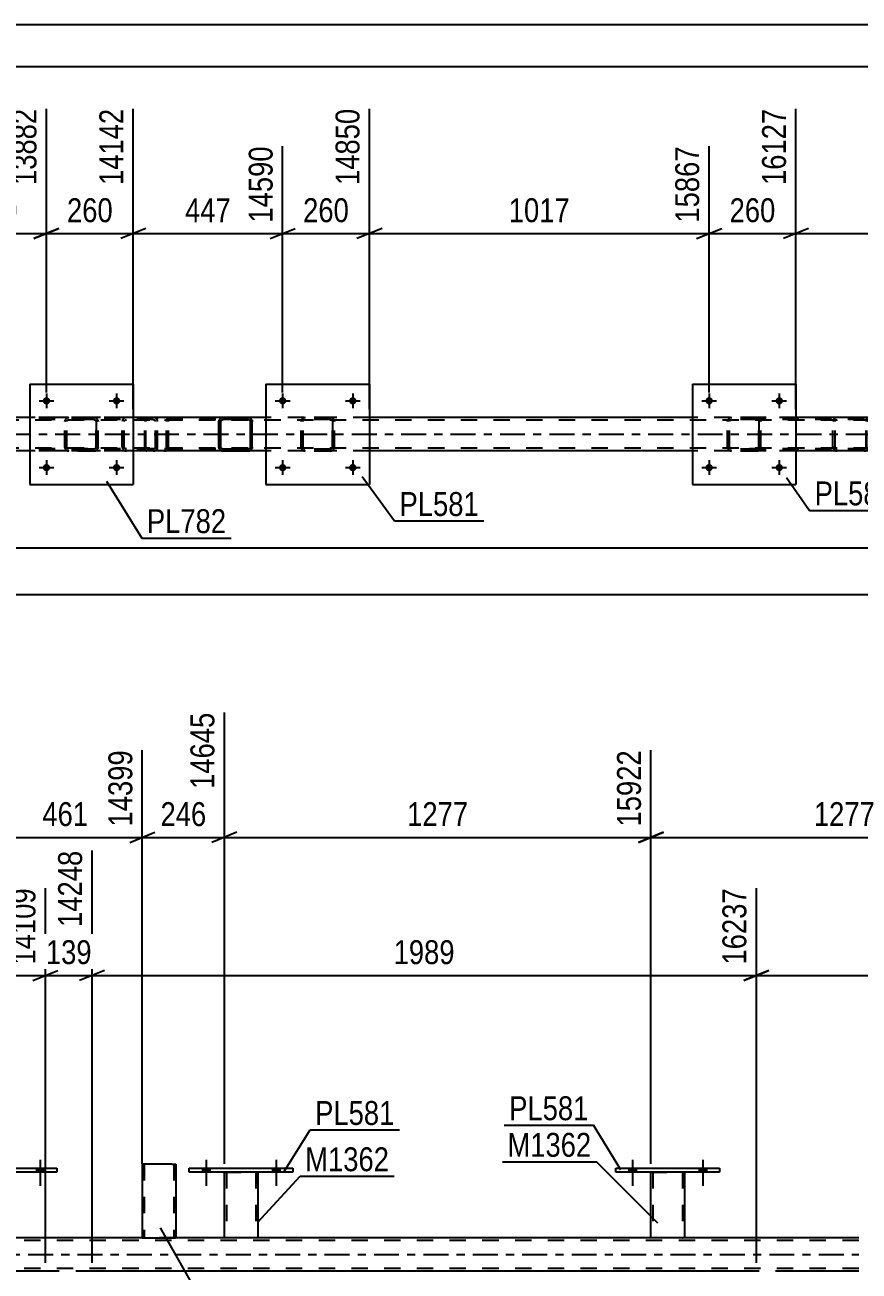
# Model space of a CAD drawing. Header units: millimetres. Extents: x 0 to 841, y 0 to 594.
# Drawn here: x 632.9 to 732.8, y 444.8 to 594 of the extents above; entities that cross this region are included whole.
import ezdxf

# ---------------------------------------------------------------- set-up
doc = ezdxf.new("R2010")
doc.units = ezdxf.units.MM
doc.linetypes.add('DXK_LINE_DOT2', pattern=[3.9198, 1.9599, -1.9599])
doc.linetypes.add('DXK_LINE_DOT3', pattern=[5.9187, 2.979, -0.9799, 0.9799, -0.9799])
doc.styles.add('Arial Narrow', font='ARIALN.TTF', dxfattribs={"height": 0.2})

# ---------------------------------------------------------------- blocks, each defined once
blk = doc.blocks.new('Unknown-283133210-1135')
at = {"color": 5, "linetype": 'Continuous'}
for p, q in [((841, 594), (0, 594)), ((836, 589), (5, 589))]:
    blk.add_line(p, q, dxfattribs=at)
blk = doc.blocks.new('Part-283133210-3737 - 3722')
at = {"color": 2, "linetype": 'Continuous'}
for p, q in [((656.18, 546.69), (656.14, 546.5)), ((656.14, 543.46), (656.14, 546.5)), ((656.38, 546.5), (656.4, 546.6)), ((656.38, 543.46), (656.38, 546.5)), ((656.4, 546.6), (656.45, 546.67)), ((656.62, 546.98), (656.44, 546.95)), ((656.45, 546.67), (656.53, 546.73)), ((656.53, 546.73), (656.62, 546.74)), ((659.66, 546.98), (656.62, 546.98)), ((659.66, 546.74), (656.62, 546.74)), ((659.85, 546.95), (659.66, 546.98)), ((659.66, 546.74), (659.75, 546.73)), ((659.75, 546.73), (659.83, 546.67)), ((659.83, 546.67), (659.88, 546.6)), ((659.88, 546.6), (659.9, 546.5)), ((659.9, 546.5), (659.9, 543.46)), ((660.14, 546.5), (660.11, 546.69)), ((660.14, 543.46), (660.14, 546.5)), ((656.14, 543.46), (656.18, 543.28)), ((656.4, 543.37), (656.38, 543.46)), ((656.45, 543.3), (656.4, 543.37)), ((656.53, 543.24), (656.45, 543.3)), ((656.62, 543.22), (656.53, 543.24)), ((659.66, 543.22), (656.62, 543.22)), ((659.75, 543.24), (659.66, 543.22)), ((659.83, 543.3), (659.75, 543.24)), ((659.88, 543.37), (659.83, 543.3)), ((659.9, 543.46), (659.88, 543.37)), ((660.11, 543.28), (660.14, 543.46)), ((656.44, 543.02), (656.62, 542.98)), ((659.66, 542.98), (656.62, 542.98)), ((659.66, 542.98), (659.85, 543.02))]:
    blk.add_line(p, q, dxfattribs=at)
at = {"color": 7, "linetype": 'DXK_LINE_DOT2'}
for p, q in [((656.14, 546.5), (656.18, 546.69)), ((656.44, 546.95), (656.62, 546.98)), ((659.66, 546.98), (659.85, 546.95)), ((660.11, 546.69), (660.14, 546.5)), ((656.18, 543.28), (656.14, 543.46)), ((660.14, 543.46), (660.11, 543.28)), ((656.62, 542.98), (656.44, 543.02)), ((659.85, 543.02), (659.66, 542.98))]:
    blk.add_line(p, q, dxfattribs=at)
at = {"color": 2, "linetype": 'Continuous'}
for centre, start, end in [((656.62, 546.5), 112.5, 157.5), ((659.66, 546.5), 22.5, 67.5), ((656.62, 543.46), 202.5, 247.5), ((659.66, 543.46), 292.5, 337.5)]:
    blk.add_arc(centre, 0.48, start, end, dxfattribs=at)
at = {"color": 7, "linetype": 'DXK_LINE_DOT2'}
for centre, start, end in [((656.62, 546.5), 112.5, 157.5), ((659.66, 546.5), 22.5, 67.5), ((656.62, 543.46), 202.5, 247.5), ((659.66, 543.46), 292.5, 337.5)]:
    blk.add_arc(centre, 0.48, start, end, dxfattribs=at)
blk = doc.blocks.new('Part-283133210-3788 - 3722')
at = {"color": 2, "linetype": 'Continuous'}
for p, q in [((712.86, 550.98), (712.86, 538.98)), ((712.86, 550.98), (725.26, 550.98)), ((725.26, 550.98), (725.26, 538.98)), ((712.86, 538.98), (725.26, 538.98))]:
    blk.add_line(p, q, dxfattribs=at)
blk = doc.blocks.new('Part-283133210-3733 - 3722')
at = {"color": 7, "linetype": 'DXK_LINE_DOT2'}
for p, q in [((741.94, 546.67), (80.19, 546.67)), ((645.89, 546.99), (633.49, 546.99)), ((674.18, 546.99), (661.78, 546.99)), ((725.26, 546.99), (712.86, 546.99)), ((741.94, 543.31), (80.19, 543.31)), ((645.89, 542.99), (633.49, 542.99)), ((659.67, 542.99), (656.62, 542.99)), ((674.18, 542.99), (661.78, 542.99)), ((725.26, 542.99), (712.86, 542.99))]:
    blk.add_line(p, q, dxfattribs=at)
at = {"color": 2, "linetype": 'Continuous'}
for p, q in [((633.49, 546.99), (623.1, 546.99)), ((661.78, 546.99), (645.89, 546.99)), ((712.86, 546.99), (674.18, 546.99)), ((741.94, 546.99), (725.26, 546.99)), ((633.49, 542.99), (623.1, 542.99)), ((656.62, 542.99), (645.89, 542.99)), ((661.78, 542.99), (659.67, 542.99)), ((712.86, 542.99), (674.18, 542.99)), ((741.94, 542.99), (725.26, 542.99))]:
    blk.add_line(p, q, dxfattribs=at)
at = {"color": 7, "linetype": 'DXK_LINE_DOT3'}
blk.add_line((80.19, 544.99), (741.94, 544.99), dxfattribs=at)
blk = doc.blocks.new('Part-283133210-3742 - 3722')
at = {"color": 2, "linetype": 'Continuous'}
for p, q in [((633.49, 550.98), (633.49, 538.98)), ((633.49, 550.98), (645.89, 550.98)), ((645.89, 550.98), (645.89, 538.98)), ((633.49, 538.98), (645.89, 538.98))]:
    blk.add_line(p, q, dxfattribs=at)
blk = doc.blocks.new('Part-283133210-3743 - 3722')
at = {"color": 7, "linetype": 'DXK_LINE_DOT2'}
for p, q in [((637.69, 546.5), (637.73, 546.69)), ((637.73, 546.69), (637.69, 546.5)), ((637.69, 543.46), (637.69, 546.5)), ((637.69, 543.46), (637.69, 546.5)), ((637.93, 546.5), (637.95, 546.6)), ((637.93, 543.46), (637.93, 546.5)), ((637.93, 543.46), (637.93, 546.5)), ((637.95, 546.6), (638, 546.67)), ((637.99, 546.95), (638.17, 546.98)), ((638.17, 546.98), (637.99, 546.95)), ((638, 546.67), (638.08, 546.73)), ((638.08, 546.73), (638.17, 546.74)), ((641.21, 546.98), (638.17, 546.98)), ((641.21, 546.74), (638.17, 546.74)), ((641.21, 546.98), (641.39, 546.95)), ((641.39, 546.95), (641.21, 546.98)), ((641.21, 546.74), (641.3, 546.73)), ((641.3, 546.73), (641.38, 546.67)), ((641.38, 546.67), (641.43, 546.6)), ((641.43, 546.6), (641.45, 546.5)), ((641.45, 543.46), (641.45, 546.5)), ((641.45, 546.5), (641.45, 543.46)), ((641.65, 546.69), (641.69, 546.5)), ((641.69, 546.5), (641.65, 546.69)), ((641.69, 543.46), (641.69, 546.5)), ((641.69, 543.46), (641.69, 546.5)), ((637.73, 543.28), (637.69, 543.46)), ((637.69, 543.46), (637.73, 543.28)), ((637.95, 543.37), (637.93, 543.46)), ((638, 543.3), (637.95, 543.37)), ((638.08, 543.24), (638, 543.3)), ((638.17, 543.22), (638.08, 543.24)), ((641.21, 543.22), (638.17, 543.22)), ((641.3, 543.24), (641.21, 543.22)), ((641.38, 543.3), (641.3, 543.24)), ((641.43, 543.37), (641.38, 543.3)), ((641.45, 543.46), (641.43, 543.37)), ((641.69, 543.46), (641.65, 543.28)), ((641.65, 543.28), (641.69, 543.46)), ((638.17, 542.98), (637.99, 543.02)), ((637.99, 543.02), (638.17, 542.98)), ((641.21, 542.98), (638.17, 542.98)), ((641.39, 543.02), (641.21, 542.98)), ((641.21, 542.98), (641.39, 543.02))]:
    blk.add_line(p, q, dxfattribs=at)
at = {"color": 7, "linetype": 'DXK_LINE_DOT3'}
blk.add_line((639.69, 544.98), (639.69, 544.98), dxfattribs=at)
at = {"color": 7, "linetype": 'DXK_LINE_DOT2'}
for centre, start, end in [((638.17, 546.5), 112.5, 157.5), ((638.17, 546.5), 112.5, 157.5), ((641.21, 546.5), 22.5, 67.5), ((641.21, 546.5), 22.5, 67.5), ((638.17, 543.46), 202.5, 247.5), ((638.17, 543.46), 202.5, 247.5), ((641.21, 543.46), 292.5, 337.5), ((641.21, 543.46), 292.5, 337.5)]:
    blk.add_arc(centre, 0.48, start, end, dxfattribs=at)
blk = doc.blocks.new('Part-283133210-3896 - 3722')
at = {"color": 7, "linetype": 'DXK_LINE_DOT2'}
for p, q in [((733.43, 546.99), (718.44, 546.99)), ((733.43, 546.75), (718.44, 546.75)), ((729.7, 546.59), (729.68, 546.51)), ((729.68, 543.47), (729.68, 546.51)), ((729.72, 546.69), (729.7, 546.59)), ((729.94, 546.51), (729.96, 546.6)), ((729.94, 543.47), (729.94, 546.51)), ((729.96, 546.6), (730.01, 546.68)), ((730.19, 546.99), (730, 546.95)), ((730.01, 546.68), (730.09, 546.73)), ((730.09, 546.73), (730.19, 546.75)), ((733.62, 546.95), (733.43, 546.99)), ((733.43, 546.75), (733.52, 546.73)), ((733.52, 546.73), (733.61, 546.68)), ((733.61, 546.68), (733.66, 546.6)), ((733.66, 546.6), (733.68, 546.51)), ((733.68, 543.47), (733.68, 546.51)), ((733.92, 546.59), (733.9, 546.69)), ((733.94, 546.51), (733.92, 546.59)), ((733.94, 543.47), (733.94, 546.51)), ((733.43, 543.23), (718.44, 543.23)), ((729.68, 543.47), (729.7, 543.38)), ((729.7, 543.38), (729.72, 543.28)), ((729.96, 543.37), (729.94, 543.47)), ((730.01, 543.3), (729.96, 543.37)), ((730.09, 543.24), (730.01, 543.3)), ((730.19, 543.23), (730.09, 543.24)), ((733.52, 543.24), (733.43, 543.23)), ((733.61, 543.3), (733.52, 543.24)), ((733.66, 543.37), (733.61, 543.3)), ((733.68, 543.47), (733.66, 543.37)), ((733.9, 543.28), (733.92, 543.38)), ((733.92, 543.38), (733.94, 543.47)), ((733.43, 542.99), (718.44, 542.99)), ((730, 543.02), (730.19, 542.99)), ((733.43, 542.99), (733.62, 543.02))]:
    blk.add_line(p, q, dxfattribs=at)
for centre, start, end in [((730.17, 546.49), 110.7583, 155.68), ((733.45, 546.49), 24.32, 69.2417), ((730.17, 543.49), 204.32, 249.2417), ((733.45, 543.49), 290.7583, 335.68)]:
    blk.add_arc(centre, 0.496, start, end, dxfattribs=at)
blk = doc.blocks.new('Part-283133210-3789 - 3722')
at = {"color": 7, "linetype": 'DXK_LINE_DOT2'}
for p, q in [((717.06, 546.5), (717.09, 546.69)), ((717.09, 546.69), (717.06, 546.5)), ((717.06, 543.46), (717.06, 546.5)), ((717.06, 543.46), (717.06, 546.5)), ((717.3, 546.5), (717.32, 546.6)), ((717.3, 543.46), (717.3, 546.5)), ((717.3, 543.46), (717.3, 546.5)), ((717.32, 546.6), (717.37, 546.67)), ((717.35, 546.95), (717.54, 546.98)), ((717.54, 546.98), (717.35, 546.95)), ((717.37, 546.67), (717.44, 546.73)), ((717.44, 546.73), (717.54, 546.74)), ((720.58, 546.98), (717.54, 546.98)), ((720.58, 546.74), (717.54, 546.74)), ((720.58, 546.98), (720.76, 546.95)), ((720.76, 546.95), (720.58, 546.98)), ((720.58, 546.74), (720.67, 546.73)), ((720.67, 546.73), (720.75, 546.67)), ((720.75, 546.67), (720.8, 546.6)), ((720.8, 546.6), (720.82, 546.5)), ((720.82, 543.46), (720.82, 546.5)), ((720.82, 546.5), (720.82, 543.46)), ((721.02, 546.69), (721.06, 546.5)), ((721.06, 546.5), (721.02, 546.69)), ((721.06, 543.46), (721.06, 546.5)), ((721.06, 543.46), (721.06, 546.5)), ((717.09, 543.28), (717.06, 543.46)), ((717.06, 543.46), (717.09, 543.28)), ((717.32, 543.37), (717.3, 543.46)), ((717.37, 543.29), (717.32, 543.37)), ((717.44, 543.24), (717.37, 543.29)), ((717.54, 543.22), (717.44, 543.24)), ((720.58, 543.22), (717.54, 543.22)), ((720.67, 543.24), (720.58, 543.22)), ((720.75, 543.29), (720.67, 543.24)), ((720.8, 543.37), (720.75, 543.29)), ((720.82, 543.46), (720.8, 543.37)), ((721.06, 543.46), (721.02, 543.28)), ((721.02, 543.28), (721.06, 543.46)), ((717.54, 542.98), (717.35, 543.02)), ((717.35, 543.02), (717.54, 542.98)), ((720.58, 542.98), (717.54, 542.98)), ((720.76, 543.02), (720.58, 542.98)), ((720.58, 542.98), (720.76, 543.02))]:
    blk.add_line(p, q, dxfattribs=at)
at = {"color": 7, "linetype": 'DXK_LINE_DOT3'}
blk.add_line((719.06, 544.98), (719.06, 544.98), dxfattribs=at)
at = {"color": 7, "linetype": 'DXK_LINE_DOT2'}
for centre, start, end in [((717.54, 546.5), 112.5, 157.5), ((717.54, 546.5), 112.5, 157.5), ((720.58, 546.5), 22.5, 67.5), ((720.58, 546.5), 22.5, 67.5), ((717.54, 543.46), 202.5, 247.5), ((717.54, 543.46), 202.5, 247.5), ((720.58, 543.46), 292.5, 337.5), ((720.58, 543.46), 292.5, 337.5)]:
    blk.add_arc(centre, 0.48, start, end, dxfattribs=at)
blk = doc.blocks.new('Part-283133210-3794 - 3722')
at = {"color": 2, "linetype": 'Continuous'}
for p, q in [((661.78, 550.98), (661.78, 538.98)), ((661.78, 550.98), (674.18, 550.98)), ((674.18, 550.98), (674.18, 538.98)), ((661.78, 538.98), (674.18, 538.98))]:
    blk.add_line(p, q, dxfattribs=at)
blk = doc.blocks.new('Part-283133210-3795 - 3722')
at = {"color": 7, "linetype": 'DXK_LINE_DOT2'}
for p, q in [((665.98, 546.5), (666.01, 546.69)), ((666.01, 546.69), (665.98, 546.5)), ((665.98, 543.46), (665.98, 546.5)), ((665.98, 543.46), (665.98, 546.5)), ((666.22, 546.5), (666.23, 546.6)), ((666.22, 543.46), (666.22, 546.5)), ((666.22, 543.46), (666.22, 546.5)), ((666.23, 546.6), (666.29, 546.67)), ((666.27, 546.95), (666.46, 546.98)), ((666.46, 546.98), (666.27, 546.95)), ((666.29, 546.67), (666.36, 546.73)), ((666.36, 546.73), (666.46, 546.74)), ((669.5, 546.98), (666.46, 546.98)), ((669.5, 546.74), (666.46, 546.74)), ((669.5, 546.98), (669.68, 546.95)), ((669.68, 546.95), (669.5, 546.98)), ((669.5, 546.74), (669.59, 546.73)), ((669.59, 546.73), (669.67, 546.67)), ((669.67, 546.67), (669.72, 546.6)), ((669.72, 546.6), (669.74, 546.5)), ((669.74, 543.46), (669.74, 546.5)), ((669.74, 546.5), (669.74, 543.46)), ((669.94, 546.69), (669.98, 546.5)), ((669.98, 546.5), (669.94, 546.69)), ((669.98, 543.46), (669.98, 546.5)), ((669.98, 543.46), (669.98, 546.5)), ((666.01, 543.28), (665.98, 543.46)), ((665.98, 543.46), (666.01, 543.28)), ((666.23, 543.37), (666.22, 543.46)), ((666.29, 543.29), (666.23, 543.37)), ((666.36, 543.24), (666.29, 543.29)), ((666.46, 543.22), (666.36, 543.24)), ((669.5, 543.22), (666.46, 543.22)), ((669.59, 543.24), (669.5, 543.22)), ((669.67, 543.29), (669.59, 543.24)), ((669.72, 543.37), (669.67, 543.29)), ((669.74, 543.46), (669.72, 543.37)), ((669.98, 543.46), (669.94, 543.28)), ((669.94, 543.28), (669.98, 543.46)), ((666.46, 542.98), (666.27, 543.02)), ((666.27, 543.02), (666.46, 542.98)), ((669.5, 542.98), (666.46, 542.98)), ((669.68, 543.02), (669.5, 542.98)), ((669.5, 542.98), (669.68, 543.02))]:
    blk.add_line(p, q, dxfattribs=at)
at = {"color": 7, "linetype": 'DXK_LINE_DOT3'}
blk.add_line((667.98, 544.98), (667.98, 544.98), dxfattribs=at)
at = {"color": 7, "linetype": 'DXK_LINE_DOT2'}
for centre, start, end in [((666.46, 546.5), 112.5, 157.5), ((666.46, 546.5), 112.5, 157.5), ((669.5, 546.5), 22.5, 67.5), ((669.5, 546.5), 22.5, 67.5), ((666.46, 543.46), 202.5, 247.5), ((666.46, 543.46), 202.5, 247.5), ((669.5, 543.46), 292.5, 337.5), ((669.5, 543.46), 292.5, 337.5)]:
    blk.add_arc(centre, 0.48, start, end, dxfattribs=at)
blk = doc.blocks.new('Part-283133210-3897 - 3722')
at = {"color": 7, "linetype": 'DXK_LINE_DOT2'}
for p, q in [((648.29, 546.99), (633.3, 546.99)), ((648.29, 546.75), (633.3, 546.75)), ((644.59, 546.69), (644.55, 546.51)), ((644.55, 543.47), (644.55, 546.51)), ((644.8, 546.51), (644.82, 546.6)), ((644.8, 543.47), (644.8, 546.51)), ((644.82, 546.6), (644.88, 546.68)), ((645.06, 546.99), (644.86, 546.95)), ((644.88, 546.68), (644.96, 546.73)), ((644.96, 546.73), (645.06, 546.75)), ((648.49, 546.95), (648.29, 546.99)), ((648.29, 546.75), (648.39, 546.73)), ((648.39, 546.73), (648.47, 546.68)), ((648.47, 546.68), (648.53, 546.6)), ((648.53, 546.6), (648.55, 546.51)), ((648.55, 543.47), (648.55, 546.51)), ((648.79, 546.59), (648.76, 546.69)), ((648.8, 546.51), (648.79, 546.59)), ((648.8, 543.47), (648.8, 546.51)), ((648.29, 543.23), (633.3, 543.23)), ((644.55, 543.47), (644.59, 543.28)), ((644.82, 543.37), (644.8, 543.47)), ((644.88, 543.3), (644.82, 543.37)), ((644.96, 543.24), (644.88, 543.3)), ((645.06, 543.23), (644.96, 543.24)), ((648.39, 543.24), (648.29, 543.23)), ((648.47, 543.3), (648.39, 543.24)), ((648.53, 543.37), (648.47, 543.3)), ((648.55, 543.47), (648.53, 543.37)), ((648.76, 543.28), (648.79, 543.38)), ((648.79, 543.38), (648.8, 543.47)), ((648.29, 542.99), (633.3, 542.99)), ((644.86, 543.02), (645.06, 542.99)), ((648.29, 542.99), (648.49, 543.02))]:
    blk.add_line(p, q, dxfattribs=at)
for centre, start, end in [((645.04, 546.49), 110.7583, 155.68), ((648.31, 546.49), 24.32, 69.2417), ((645.04, 543.49), 204.32, 249.2417), ((648.31, 543.49), 290.7583, 335.68)]:
    blk.add_arc(centre, 0.496, start, end, dxfattribs=at)
blk = doc.blocks.new('Part-283133210-3890 - 3722')
at = {"color": 7, "linetype": 'DXK_LINE_DOT2'}
for p, q in [((647.28, 546.69), (647.26, 546.51)), ((647.26, 543.47), (647.26, 546.51)), ((647.34, 546.85), (647.28, 546.69)), ((647.42, 546.95), (647.34, 546.85)), ((647.39, 546.51), (647.4, 546.6)), ((647.39, 543.47), (647.39, 546.51)), ((647.4, 546.6), (647.43, 546.68)), ((647.53, 546.99), (647.42, 546.95)), ((647.43, 546.68), (647.47, 546.73)), ((647.47, 546.73), (647.53, 546.75)), ((659.68, 546.99), (647.53, 546.99)), ((659.68, 546.75), (647.53, 546.75)), ((648.8, 546.75), (648.8, 546.99)), ((649.81, 546.95), (649.62, 546.99)), ((649.62, 546.75), (649.71, 546.73)), ((649.71, 546.73), (649.8, 546.68)), ((649.8, 546.68), (649.85, 546.6)), ((649.85, 546.6), (649.87, 546.51)), ((649.87, 543.47), (649.87, 546.51)), ((650.1, 546.59), (650.08, 546.69)), ((650.12, 546.51), (650.1, 546.59)), ((650.12, 543.47), (650.12, 546.51)), ((647.26, 543.47), (647.28, 543.28)), ((647.28, 543.28), (647.34, 543.13)), ((647.4, 543.37), (647.39, 543.47)), ((647.43, 543.3), (647.4, 543.37)), ((647.47, 543.24), (647.43, 543.3)), ((647.53, 543.23), (647.47, 543.24)), ((659.68, 543.23), (647.53, 543.23)), ((648.8, 542.99), (648.8, 543.23)), ((649.71, 543.24), (649.62, 543.23)), ((649.8, 543.3), (649.71, 543.24)), ((649.85, 543.37), (649.8, 543.3)), ((649.87, 543.47), (649.85, 543.37)), ((650.08, 543.28), (650.1, 543.38)), ((650.1, 543.38), (650.12, 543.47)), ((647.34, 543.13), (647.42, 543.02)), ((647.42, 543.02), (647.53, 542.99)), ((659.68, 542.99), (647.53, 542.99)), ((649.62, 542.99), (649.81, 543.02))]:
    blk.add_line(p, q, dxfattribs=at)
for centre, start, end in [((649.63, 546.49), 23.8494, 68.8059), ((649.63, 543.48), 291.1941, 336.1506)]:
    blk.add_arc(centre, 0.492, start, end, dxfattribs=at)
blk = doc.blocks.new('Bolt-283133210-3983 - 3722')
at = {"linetype": 'Continuous'}
for points in [[(664.22, 540.99, -1), (663.34, 540.99, -1)], [(672.62, 540.99, -1), (671.74, 540.99, -1)]]:
    blk.add_hatch(color=1, dxfattribs=at).paths.add_polyline_path(points)
at = {"color": 1, "linetype": 'Continuous'}
for p, q in [((663.78, 541.87), (663.78, 540.11)), ((672.18, 541.87), (672.18, 540.11)), ((662.9, 540.99), (664.66, 540.99)), ((671.3, 540.99), (673.06, 540.99))]:
    blk.add_line(p, q, dxfattribs=at)
blk = doc.blocks.new('Bolt-283133210-3984 - 3722')
at = {"linetype": 'Continuous'}
for points in [[(664.22, 548.99, -1), (663.34, 548.99, -1)], [(672.62, 548.99, -1), (671.74, 548.99, -1)]]:
    blk.add_hatch(color=1, dxfattribs=at).paths.add_polyline_path(points)
at = {"color": 1, "linetype": 'Continuous'}
for p, q in [((663.78, 549.87), (663.78, 548.11)), ((672.18, 549.87), (672.18, 548.11)), ((662.9, 548.99), (664.66, 548.99)), ((671.3, 548.99), (673.06, 548.99))]:
    blk.add_line(p, q, dxfattribs=at)
blk = doc.blocks.new('Bolt-283133210-3985 - 3722')
at = {"linetype": 'Continuous'}
for points in [[(715.3, 540.99, -1), (714.42, 540.99, -1)], [(723.7, 540.99, -1), (722.82, 540.99, -1)]]:
    blk.add_hatch(color=1, dxfattribs=at).paths.add_polyline_path(points)
at = {"color": 1, "linetype": 'Continuous'}
for p, q in [((714.86, 541.87), (714.86, 540.11)), ((723.26, 541.87), (723.26, 540.11)), ((713.98, 540.99), (715.74, 540.99)), ((722.38, 540.99), (724.14, 540.99))]:
    blk.add_line(p, q, dxfattribs=at)
blk = doc.blocks.new('Bolt-283133210-3986 - 3722')
at = {"linetype": 'Continuous'}
for points in [[(715.3, 548.99, -1), (714.42, 548.99, -1)], [(723.7, 548.99, -1), (722.82, 548.99, -1)]]:
    blk.add_hatch(color=1, dxfattribs=at).paths.add_polyline_path(points)
at = {"color": 1, "linetype": 'Continuous'}
for p, q in [((714.86, 549.87), (714.86, 548.11)), ((723.26, 549.87), (723.26, 548.11)), ((713.98, 548.99), (715.74, 548.99)), ((722.38, 548.99), (724.14, 548.99))]:
    blk.add_line(p, q, dxfattribs=at)
blk = doc.blocks.new('Bolt-283133210-4000 - 3722')
at = {"linetype": 'Continuous'}
for points in [[(635.93, 540.99, -1), (635.05, 540.99, -1)], [(644.33, 540.99, -1), (643.45, 540.99, -1)]]:
    blk.add_hatch(color=1, dxfattribs=at).paths.add_polyline_path(points)
at = {"color": 1, "linetype": 'Continuous'}
for p, q in [((635.49, 541.87), (635.49, 540.11)), ((643.89, 541.87), (643.89, 540.11)), ((634.61, 540.99), (636.37, 540.99)), ((643.01, 540.99), (644.77, 540.99))]:
    blk.add_line(p, q, dxfattribs=at)
blk = doc.blocks.new('Bolt-283133210-4012 - 3722')
at = {"linetype": 'Continuous'}
for points in [[(635.93, 548.99, -1), (635.05, 548.99, -1)], [(644.33, 548.99, -1), (643.45, 548.99, -1)]]:
    blk.add_hatch(color=1, dxfattribs=at).paths.add_polyline_path(points)
at = {"color": 1, "linetype": 'Continuous'}
for p, q in [((635.49, 549.87), (635.49, 548.11)), ((643.89, 549.87), (643.89, 548.11)), ((634.61, 548.99), (636.37, 548.99)), ((643.01, 548.99), (644.77, 548.99))]:
    blk.add_line(p, q, dxfattribs=at)
blk = doc.blocks.new('Bolt-283133210-1953 - 1918')
at = {"linetype": 'Continuous'}
for points in [[(625.88, 456.64), (626.76, 456.64), (626.76, 457.12), (625.88, 457.12)], [(634.28, 456.64), (635.16, 456.64), (635.16, 457.12), (634.28, 457.12)]]:
    blk.add_hatch(color=1, dxfattribs=at).paths.add_polyline_path(points)
at = {"color": 1, "linetype": 'Continuous'}
for p, q in [((626.32, 458.12), (626.32, 455)), ((634.72, 458.12), (634.72, 455)), ((625.88, 457.12), (625.88, 456.64)), ((626.76, 457.12), (626.76, 456.64)), ((634.28, 457.12), (634.28, 456.64)), ((635.16, 457.12), (635.16, 456.64))]:
    blk.add_line(p, q, dxfattribs=at)
blk = doc.blocks.new('Part-283133210-2167 - 1918')
at = {"color": 2, "linetype": 'Continuous'}
for p, q in [((703.69, 456.62), (703.69, 457.1)), ((703.69, 457.1), (716.09, 457.1)), ((716.09, 456.62), (703.69, 456.62)), ((716.09, 457.1), (716.09, 456.62))]:
    blk.add_line(p, q, dxfattribs=at)
blk = doc.blocks.new('Part-283133210-2022 - 1918')
at = {"color": 7, "linetype": 'DXK_LINE_DOT2'}
for p, q in [((732.77, 448.46), (71.02, 448.46)), ((650.97, 448.78), (646.97, 448.78)), ((660.8, 448.78), (656.8, 448.78)), ((711.89, 448.78), (707.89, 448.78)), ((732.77, 445.1), (71.02, 445.1)), ((640.95, 444.78), (635.37, 444.78)), ((724.77, 444.78), (720.51, 444.78))]:
    blk.add_line(p, q, dxfattribs=at)
at = {"color": 2, "linetype": 'Continuous'}
for p, q in [((646.97, 448.78), (609.72, 448.78)), ((656.8, 448.78), (650.97, 448.78)), ((707.89, 448.78), (660.8, 448.78)), ((732.77, 448.78), (711.89, 448.78)), ((635.37, 444.78), (555.82, 444.78)), ((720.51, 444.78), (640.95, 444.78)), ((732.77, 444.78), (724.77, 444.78))]:
    blk.add_line(p, q, dxfattribs=at)
at = {"color": 7, "linetype": 'DXK_LINE_DOT3'}
blk.add_line((71.02, 446.78), (732.77, 446.78), dxfattribs=at)
blk = doc.blocks.new('Part-283133210-2057 - 1918')
at = {"color": 2, "linetype": 'Continuous'}
for p, q in [((624.32, 456.64), (624.32, 457.12)), ((624.32, 457.12), (636.72, 457.12)), ((636.72, 456.64), (624.32, 456.64)), ((636.72, 457.12), (636.72, 456.64))]:
    blk.add_line(p, q, dxfattribs=at)
blk = doc.blocks.new('Bolt-283133210-1967 - 1918')
at = {"linetype": 'Continuous'}
for points in [[(705.25, 456.62), (706.13, 456.62), (706.13, 457.1), (705.25, 457.1)], [(713.65, 456.62), (714.53, 456.62), (714.53, 457.1), (713.65, 457.1)]]:
    blk.add_hatch(color=1, dxfattribs=at).paths.add_polyline_path(points)
at = {"color": 1, "linetype": 'Continuous'}
for p, q in [((705.69, 458.1), (705.69, 454.98)), ((714.09, 458.1), (714.09, 454.98)), ((705.25, 457.1), (705.25, 456.62)), ((706.13, 457.1), (706.13, 456.62)), ((713.65, 457.1), (713.65, 456.62)), ((714.53, 457.1), (714.53, 456.62))]:
    blk.add_line(p, q, dxfattribs=at)
blk = doc.blocks.new('Bolt-283133210-1968 - 1918')
at = {"linetype": 'Continuous'}
for points in [[(705.25, 456.62), (706.13, 456.62), (706.13, 457.1), (705.25, 457.1)], [(713.65, 456.62), (714.53, 456.62), (714.53, 457.1), (713.65, 457.1)]]:
    blk.add_hatch(color=1, dxfattribs=at).paths.add_polyline_path(points)
at = {"color": 1, "linetype": 'Continuous'}
for p, q in [((705.69, 458.1), (705.69, 454.98)), ((714.09, 458.1), (714.09, 454.98)), ((705.25, 457.1), (705.25, 456.62)), ((706.13, 457.1), (706.13, 456.62)), ((713.65, 457.1), (713.65, 456.62)), ((714.53, 457.1), (714.53, 456.62))]:
    blk.add_line(p, q, dxfattribs=at)
blk = doc.blocks.new('Bolt-283133210-1969 - 1918')
at = {"linetype": 'Continuous'}
for points in [[(654.16, 456.62), (655.04, 456.62), (655.04, 457.1), (654.16, 457.1)], [(662.56, 456.62), (663.44, 456.62), (663.44, 457.1), (662.56, 457.1)]]:
    blk.add_hatch(color=1, dxfattribs=at).paths.add_polyline_path(points)
at = {"color": 1, "linetype": 'Continuous'}
for p, q in [((654.6, 458.1), (654.6, 454.98)), ((663, 458.1), (663, 454.98)), ((654.16, 457.1), (654.16, 456.62)), ((655.04, 457.1), (655.04, 456.62)), ((662.56, 457.1), (662.56, 456.62)), ((663.44, 457.1), (663.44, 456.62))]:
    blk.add_line(p, q, dxfattribs=at)
blk = doc.blocks.new('Bolt-283133210-1970 - 1918')
at = {"linetype": 'Continuous'}
for points in [[(654.16, 456.62), (655.04, 456.62), (655.04, 457.1), (654.16, 457.1)], [(662.56, 456.62), (663.44, 456.62), (663.44, 457.1), (662.56, 457.1)]]:
    blk.add_hatch(color=1, dxfattribs=at).paths.add_polyline_path(points)
at = {"color": 1, "linetype": 'Continuous'}
for p, q in [((654.6, 458.1), (654.6, 454.98)), ((663, 458.1), (663, 454.98)), ((654.16, 457.1), (654.16, 456.62)), ((655.04, 457.1), (655.04, 456.62)), ((662.56, 457.1), (662.56, 456.62)), ((663.44, 457.1), (663.44, 456.62))]:
    blk.add_line(p, q, dxfattribs=at)
blk = doc.blocks.new('Part-283133210-2042 - 1918')
at = {"color": 2, "linetype": 'Continuous'}
for p, q in [((646.97, 457.58), (646.97, 448.78)), ((650.49, 457.58), (646.97, 457.58)), ((650.49, 457.58), (650.97, 457.58)), ((650.97, 457.58), (650.97, 448.78)), ((646.97, 448.78), (650.93, 448.78)), ((650.97, 448.78), (650.93, 448.78))]:
    blk.add_line(p, q, dxfattribs=at)
at = {"color": 7, "linetype": 'DXK_LINE_DOT2'}
for p, q in [((647.21, 457.58), (647.21, 448.78)), ((650.58, 457.58), (650.66, 457.58)), ((650.66, 457.58), (650.67, 457.58)), ((650.67, 457.58), (650.71, 457.58)), ((650.71, 457.58), (650.73, 457.58)), ((650.73, 457.58), (650.73, 448.78)), ((650.71, 448.78), (650.73, 448.78))]:
    blk.add_line(p, q, dxfattribs=at)
blk = doc.blocks.new('Part-283133210-2172 - 1918')
at = {"color": 7, "linetype": 'DXK_LINE_DOT2'}
for p, q in [((707.89, 456.63), (711.89, 456.63)), ((707.89, 456.62), (707.89, 456.63)), ((707.89, 456.63), (707.89, 456.62)), ((708.13, 456.63), (708.13, 448.78)), ((711.65, 456.63), (711.65, 448.78)), ((711.89, 456.63), (711.89, 456.62)), ((711.89, 456.62), (711.89, 456.63)), ((711.63, 448.78), (711.65, 448.78))]:
    blk.add_line(p, q, dxfattribs=at)
at = {"color": 2, "linetype": 'Continuous'}
for p, q in [((707.89, 448.78), (707.89, 456.62)), ((711.89, 456.62), (711.89, 448.78)), ((711.85, 448.78), (707.89, 448.78)), ((711.89, 448.78), (711.85, 448.78))]:
    blk.add_line(p, q, dxfattribs=at)
blk = doc.blocks.new('Part-283133210-2177 - 1918')
at = {"color": 2, "linetype": 'Continuous'}
for p, q in [((652.6, 456.62), (652.6, 457.1)), ((652.6, 457.1), (665, 457.1)), ((665, 456.62), (652.6, 456.62)), ((665, 457.1), (665, 456.62))]:
    blk.add_line(p, q, dxfattribs=at)
blk = doc.blocks.new('Part-283133210-2182 - 1918')
at = {"color": 7, "linetype": 'DXK_LINE_DOT2'}
for p, q in [((656.8, 456.63), (660.8, 456.63)), ((656.8, 456.62), (656.8, 456.63)), ((656.8, 456.63), (656.8, 456.62)), ((657.04, 456.63), (657.04, 448.78)), ((660.56, 456.63), (660.56, 448.78)), ((660.8, 456.63), (660.8, 456.62)), ((660.8, 456.62), (660.8, 456.63)), ((660.55, 448.78), (660.56, 448.78))]:
    blk.add_line(p, q, dxfattribs=at)
at = {"color": 2, "linetype": 'Continuous'}
for p, q in [((656.8, 448.78), (656.8, 456.62)), ((660.8, 456.62), (660.8, 448.78)), ((660.77, 448.78), (656.8, 448.78)), ((660.8, 448.78), (660.77, 448.78))]:
    blk.add_line(p, q, dxfattribs=at)
blk = doc.blocks.new('Bolt-283133210-2454 - 1918')
at = {"linetype": 'Continuous'}
for points in [[(625.88, 456.64), (626.76, 456.64), (626.76, 457.12), (625.88, 457.12)], [(634.28, 456.64), (635.16, 456.64), (635.16, 457.12), (634.28, 457.12)]]:
    blk.add_hatch(color=1, dxfattribs=at).paths.add_polyline_path(points)
at = {"color": 1, "linetype": 'Continuous'}
for p, q in [((626.32, 458.12), (626.32, 455)), ((634.72, 458.12), (634.72, 455)), ((625.88, 457.12), (625.88, 456.64)), ((626.76, 457.12), (626.76, 456.64)), ((634.28, 457.12), (634.28, 456.64)), ((635.16, 457.12), (635.16, 456.64))]:
    blk.add_line(p, q, dxfattribs=at)
blk = doc.blocks.new('StraightDimension-283133210-11770 - 3722')
at = {"color": 7, "linetype": 'Continuous'}
for p, q in [((645.89, 547.99), (645.89, 583.97)), ((663.78, 549.99), (663.78, 579.47)), ((647.39, 569.63), (644.39, 568.43)), ((645.89, 569.03), (663.78, 569.03)), ((662.28, 568.43), (665.28, 569.63))]:
    blk.add_line(p, q, dxfattribs=at)
at = {"color": 0}
blk.add_wipeout([(658.18, 569.78), (658.18, 573.98), (651.49, 573.98), (651.49, 569.78)], dxfattribs=at)
at = {"color": 3, "style": 'Arial Narrow'}
blk.add_text('447', height=2.863, dxfattribs=at).set_placement((652.09, 570.38))
at = {"color": 0, "linetype": 'Continuous'}
blk.add_wipeout([(663.18, 580.07), (658.98, 580.07), (658.98, 569.73), (663.18, 569.73)], dxfattribs=at)
at = {"color": 3, "linetype": 'Continuous', "style": 'Arial Narrow'}
blk.add_text('14590', height=2.863, rotation=90.0002, dxfattribs=at).set_placement((662.58, 570.33))
blk = doc.blocks.new('StraightDimension-283133210-4021 - 3722')
at = {"color": 7, "linetype": 'Continuous'}
blk.add_line((79.55, 525.78), (779.7, 525.78), dxfattribs=at)
blk = doc.blocks.new('StraightDimension-283133210-4042 - 3722')
at = {"color": 7, "linetype": 'Continuous'}
blk.add_line((80.19, 531.39), (779.06, 531.39), dxfattribs=at)
blk = doc.blocks.new('StraightDimension-283133210-11766 - 3722')
at = {"color": 7, "linetype": 'Continuous'}
for p, q in [((725.26, 547.99), (725.26, 583.97)), ((752.04, 549.99), (752.04, 579.47)), ((726.76, 569.63), (723.76, 568.43)), ((725.26, 569.03), (752.04, 569.03)), ((750.54, 568.43), (753.54, 569.63))]:
    blk.add_line(p, q, dxfattribs=at)
at = {"color": 0}
blk.add_wipeout([(742.9, 569.78), (742.9, 573.98), (734.39, 573.98), (734.39, 569.78)], dxfattribs=at)
at = {"color": 3, "style": 'Arial Narrow'}
blk.add_text('1017', height=2.863, dxfattribs=at).set_placement((734.99, 570.38))
at = {"color": 0, "linetype": 'Continuous'}
blk.add_wipeout([(751.44, 580.07), (747.24, 580.07), (747.24, 569.73), (751.44, 569.73)], dxfattribs=at)
at = {"color": 3, "linetype": 'Continuous', "style": 'Arial Narrow'}
blk.add_text('17144', height=2.863, rotation=90.0002, dxfattribs=at).set_placement((750.84, 570.33))
blk = doc.blocks.new('StraightDimension-283133210-11767 - 3722')
at = {"color": 7, "linetype": 'Continuous'}
for p, q in [((725.26, 547.99), (725.26, 583.97)), ((714.86, 549.99), (714.86, 579.47)), ((713.36, 568.43), (716.36, 569.63)), ((714.86, 569.03), (725.26, 569.03)), ((726.76, 569.63), (723.76, 568.43))]:
    blk.add_line(p, q, dxfattribs=at)
at = {"color": 0}
blk.add_wipeout([(723.4, 569.78), (723.4, 573.98), (716.71, 573.98), (716.71, 569.78)], dxfattribs=at)
at = {"color": 3, "style": 'Arial Narrow'}
blk.add_text('260', height=2.863, dxfattribs=at).set_placement((717.31, 570.38))
at = {"color": 0, "linetype": 'Continuous'}
blk.add_wipeout([(724.66, 584.57), (720.46, 584.57), (720.46, 574.23), (724.66, 574.23)], dxfattribs=at)
at = {"color": 3, "linetype": 'Continuous', "style": 'Arial Narrow'}
blk.add_text('16127', height=2.863, rotation=90.0002, dxfattribs=at).set_placement((724.06, 574.83))
blk = doc.blocks.new('StraightDimension-283133210-11768 - 3722')
at = {"color": 7, "linetype": 'Continuous'}
for p, q in [((674.18, 547.99), (674.18, 583.97)), ((714.86, 549.99), (714.86, 579.47)), ((675.68, 569.63), (672.68, 568.43)), ((674.18, 569.03), (714.86, 569.03)), ((713.36, 568.43), (716.36, 569.63))]:
    blk.add_line(p, q, dxfattribs=at)
at = {"color": 0}
blk.add_wipeout([(698.77, 569.78), (698.77, 573.98), (690.26, 573.98), (690.26, 569.78)], dxfattribs=at)
at = {"color": 3, "style": 'Arial Narrow'}
blk.add_text('1017', height=2.863, dxfattribs=at).set_placement((690.86, 570.38))
at = {"color": 0, "linetype": 'Continuous'}
blk.add_wipeout([(714.26, 580.07), (710.06, 580.07), (710.06, 569.73), (714.26, 569.73)], dxfattribs=at)
at = {"color": 3, "linetype": 'Continuous', "style": 'Arial Narrow'}
blk.add_text('15867', height=2.863, rotation=90.0002, dxfattribs=at).set_placement((713.66, 570.33))
blk = doc.blocks.new('StraightDimension-283133210-11769 - 3722')
at = {"color": 7, "linetype": 'Continuous'}
for p, q in [((674.18, 547.99), (674.18, 583.97)), ((663.78, 549.99), (663.78, 579.47)), ((662.28, 568.43), (665.28, 569.63)), ((663.78, 569.03), (674.18, 569.03)), ((675.68, 569.63), (672.68, 568.43))]:
    blk.add_line(p, q, dxfattribs=at)
at = {"color": 0}
blk.add_wipeout([(672.32, 569.78), (672.32, 573.98), (665.63, 573.98), (665.63, 569.78)], dxfattribs=at)
at = {"color": 3, "style": 'Arial Narrow'}
blk.add_text('260', height=2.863, dxfattribs=at).set_placement((666.23, 570.38))
at = {"color": 0, "linetype": 'Continuous'}
blk.add_wipeout([(673.58, 584.57), (669.38, 584.57), (669.38, 574.23), (673.58, 574.23)], dxfattribs=at)
at = {"color": 3, "linetype": 'Continuous', "style": 'Arial Narrow'}
blk.add_text('14850', height=2.863, rotation=90.0002, dxfattribs=at).set_placement((672.98, 574.83))
blk = doc.blocks.new('StraightDimension-283133210-11771 - 3722')
at = {"color": 7, "linetype": 'Continuous'}
for p, q in [((635.49, 549.99), (635.49, 583.97)), ((645.89, 547.99), (645.89, 583.97)), ((633.99, 568.43), (636.99, 569.63)), ((635.49, 569.03), (645.89, 569.03)), ((647.39, 569.63), (644.39, 568.43))]:
    blk.add_line(p, q, dxfattribs=at)
at = {"color": 0}
blk.add_wipeout([(644.03, 569.78), (644.03, 573.98), (637.35, 573.98), (637.35, 569.78)], dxfattribs=at)
at = {"color": 3, "style": 'Arial Narrow'}
blk.add_text('260', height=2.863, dxfattribs=at).set_placement((637.95, 570.38))
at = {"color": 0, "linetype": 'Continuous'}
blk.add_wipeout([(645.29, 584.57), (641.09, 584.57), (641.09, 574.23), (645.29, 574.23)], dxfattribs=at)
at = {"color": 3, "linetype": 'Continuous', "style": 'Arial Narrow'}
blk.add_text('14142', height=2.863, rotation=90.0002, dxfattribs=at).set_placement((644.69, 574.83))
blk = doc.blocks.new('StraightDimension-283133210-11772 - 3722')
at = {"color": 7, "linetype": 'Continuous'}
for p, q in [((623.1, 547.99), (623.1, 583.97)), ((635.49, 549.99), (635.49, 583.97)), ((621.6, 568.43), (624.6, 569.63)), ((623.1, 569.03), (635.49, 569.03)), ((636.99, 569.63), (633.99, 568.43))]:
    blk.add_line(p, q, dxfattribs=at)
at = {"color": 0}
blk.add_wipeout([(632.63, 569.78), (632.63, 573.98), (625.95, 573.98), (625.95, 569.78)], dxfattribs=at)
at = {"color": 3, "style": 'Arial Narrow'}
blk.add_text('310', height=2.863, dxfattribs=at).set_placement((626.55, 570.38))
at = {"color": 0, "linetype": 'Continuous'}
blk.add_wipeout([(634.89, 584.57), (630.69, 584.57), (630.69, 574.23), (634.89, 574.23)], dxfattribs=at)
at = {"color": 3, "linetype": 'Continuous', "style": 'Arial Narrow'}
blk.add_text('13882', height=2.863, rotation=90.0002, dxfattribs=at).set_placement((634.29, 574.83))
blk = doc.blocks.new('StraightDimension-283133210-3265 - 1918')
at = {"color": 7, "linetype": 'Continuous'}
for p, q in [((640.95, 445.78), (640.95, 495.14)), ((720.51, 445.78), (720.51, 490.64)), ((642.45, 480.79), (639.45, 479.59)), ((719.01, 479.59), (722.01, 480.79)), ((640.95, 480.19), (720.51, 480.19))]:
    blk.add_line(p, q, dxfattribs=at)
at = {"color": 0}
blk.add_wipeout([(684.99, 480.94), (684.99, 485.14), (676.47, 485.14), (676.47, 480.94)], dxfattribs=at)
at = {"color": 3, "style": 'Arial Narrow'}
blk.add_text('1989', height=2.863, dxfattribs=at).set_placement((677.07, 481.54))
at = {"color": 0, "linetype": 'Continuous'}
blk.add_wipeout([(719.91, 491.24), (715.71, 491.24), (715.71, 480.89), (719.91, 480.89)], dxfattribs=at)
at = {"color": 3, "linetype": 'Continuous', "style": 'Arial Narrow'}
blk.add_text('16237', height=2.863, rotation=90.0002, dxfattribs=at).set_placement((719.31, 481.49))
blk = doc.blocks.new('StraightDimension-283133210-3284 - 1918')
at = {"color": 7, "linetype": 'Continuous'}
for p, q in [((720.51, 445.78), (720.51, 490.64)), ((779.06, 449.78), (779.06, 490.64)), ((722.01, 480.79), (719.01, 479.59)), ((777.56, 479.59), (780.56, 480.79)), ((720.51, 480.19), (779.06, 480.19))]:
    blk.add_line(p, q, dxfattribs=at)
at = {"color": 0}
blk.add_wipeout([(754.04, 480.94), (754.04, 485.14), (745.53, 485.14), (745.53, 480.94)], dxfattribs=at)
at = {"color": 3, "style": 'Arial Narrow'}
blk.add_text('1780', height=2.863, dxfattribs=at).set_placement((746.13, 481.54))
at = {"color": 0, "linetype": 'Continuous'}
blk.add_wipeout([(778.46, 491.24), (774.26, 491.24), (774.26, 480.89), (778.46, 480.89)], dxfattribs=at)
at = {"color": 3, "linetype": 'Continuous', "style": 'Arial Narrow'}
blk.add_text('18017', height=2.863, rotation=90.0002, dxfattribs=at).set_placement((777.86, 481.49))
blk = doc.blocks.new('StraightDimension-283133210-3437 - 1918')
at = {"color": 7, "linetype": 'Continuous'}
for p, q in [((628.52, 457.64), (628.52, 507.16)), ((646.97, 457.64), (646.97, 507.16)), ((630.02, 497.32), (627.02, 496.12)), ((645.47, 496.12), (648.47, 497.32)), ((628.52, 496.72), (646.97, 496.72))]:
    blk.add_line(p, q, dxfattribs=at)
at = {"color": 0}
blk.add_wipeout([(641.09, 497.47), (641.09, 501.67), (634.4, 501.67), (634.4, 497.47)], dxfattribs=at)
at = {"color": 3, "style": 'Arial Narrow'}
blk.add_text('461', height=2.863, dxfattribs=at).set_placement((635, 498.07))
at = {"color": 0, "linetype": 'Continuous'}
blk.add_wipeout([(646.37, 507.76), (642.17, 507.76), (642.17, 497.42), (646.37, 497.42)], dxfattribs=at)
at = {"color": 3, "linetype": 'Continuous', "style": 'Arial Narrow'}
blk.add_text('14399', height=2.863, rotation=90.0002, dxfattribs=at).set_placement((645.77, 498.02))
blk = doc.blocks.new('StraightDimension-283133210-3227 - 1918')
at = {"color": 7, "linetype": 'Continuous'}
for p, q in [((555.82, 445.78), (555.82, 495.14)), ((635.37, 445.78), (635.37, 490.64)), ((557.32, 480.79), (554.32, 479.59)), ((633.87, 479.59), (636.87, 480.79)), ((555.82, 480.19), (635.37, 480.19))]:
    blk.add_line(p, q, dxfattribs=at)
at = {"color": 0}
blk.add_wipeout([(599.85, 480.94), (599.85, 485.14), (591.34, 485.14), (591.34, 480.94)], dxfattribs=at)
at = {"color": 3, "style": 'Arial Narrow'}
blk.add_text('1989', height=2.863, dxfattribs=at).set_placement((591.94, 481.54))
at = {"color": 0, "linetype": 'Continuous'}
blk.add_wipeout([(634.77, 491.24), (630.57, 491.24), (630.57, 480.89), (634.77, 480.89)], dxfattribs=at)
at = {"color": 3, "linetype": 'Continuous', "style": 'Arial Narrow'}
blk.add_text('14109', height=2.863, rotation=90.0002, dxfattribs=at).set_placement((634.17, 481.49))
blk = doc.blocks.new('StraightDimension-283133210-3246 - 1918')
at = {"color": 7, "linetype": 'Continuous'}
for p, q in [((640.95, 445.78), (640.95, 495.14)), ((635.37, 445.78), (635.37, 490.64)), ((633.87, 479.59), (636.87, 480.79)), ((642.45, 480.79), (639.45, 479.59)), ((635.37, 480.19), (640.95, 480.19))]:
    blk.add_line(p, q, dxfattribs=at)
at = {"color": 0}
blk.add_wipeout([(641.5, 480.94), (641.5, 485.14), (634.82, 485.14), (634.82, 480.94)], dxfattribs=at)
at = {"color": 3, "style": 'Arial Narrow'}
blk.add_text('139', height=2.863, dxfattribs=at).set_placement((635.42, 481.54))
at = {"color": 0, "linetype": 'Continuous'}
blk.add_wipeout([(640.35, 495.74), (636.15, 495.74), (636.15, 485.39), (640.35, 485.39)], dxfattribs=at)
at = {"color": 3, "linetype": 'Continuous', "style": 'Arial Narrow'}
blk.add_text('14248', height=2.863, rotation=90.0002, dxfattribs=at).set_placement((639.75, 485.99))
blk = doc.blocks.new('StraightDimension-283133210-3447 - 1918')
at = {"color": 7, "linetype": 'Continuous'}
for p, q in [((656.8, 457.63), (656.8, 511.66)), ((646.97, 457.64), (646.97, 507.16)), ((645.47, 496.12), (648.47, 497.32)), ((658.3, 497.32), (655.3, 496.12)), ((646.97, 496.72), (656.8, 496.72))]:
    blk.add_line(p, q, dxfattribs=at)
at = {"color": 0}
blk.add_wipeout([(655.23, 497.47), (655.23, 501.67), (648.55, 501.67), (648.55, 497.47)], dxfattribs=at)
at = {"color": 3, "style": 'Arial Narrow'}
blk.add_text('246', height=2.863, dxfattribs=at).set_placement((649.15, 498.07))
at = {"color": 0, "linetype": 'Continuous'}
blk.add_wipeout([(656.2, 512.26), (652, 512.26), (652, 501.92), (656.2, 501.92)], dxfattribs=at)
at = {"color": 3, "linetype": 'Continuous', "style": 'Arial Narrow'}
blk.add_text('14645', height=2.863, rotation=90.0002, dxfattribs=at).set_placement((655.6, 502.52))
blk = doc.blocks.new('StraightDimension-283133210-3457 - 1918')
at = {"color": 7, "linetype": 'Continuous'}
for p, q in [((656.8, 457.63), (656.8, 511.66)), ((707.89, 457.63), (707.89, 507.16)), ((658.3, 497.32), (655.3, 496.12)), ((706.39, 496.12), (709.39, 497.32)), ((656.8, 496.72), (707.89, 496.72))]:
    blk.add_line(p, q, dxfattribs=at)
at = {"color": 0}
blk.add_wipeout([(686.6, 497.47), (686.6, 501.67), (678.09, 501.67), (678.09, 497.47)], dxfattribs=at)
at = {"color": 3, "style": 'Arial Narrow'}
blk.add_text('1277', height=2.863, dxfattribs=at).set_placement((678.69, 498.07))
at = {"color": 0, "linetype": 'Continuous'}
blk.add_wipeout([(707.29, 507.76), (703.09, 507.76), (703.09, 497.42), (707.29, 497.42)], dxfattribs=at)
at = {"color": 3, "linetype": 'Continuous', "style": 'Arial Narrow'}
blk.add_text('15922', height=2.863, rotation=90.0002, dxfattribs=at).set_placement((706.69, 498.02))
blk = doc.blocks.new('StraightDimension-283133210-3467 - 1918')
at = {"color": 7, "linetype": 'Continuous'}
for p, q in [((707.89, 457.63), (707.89, 507.16)), ((754.24, 457.63), (754.24, 507.16)), ((709.39, 497.32), (706.39, 496.12)), ((752.74, 496.12), (755.74, 497.32)), ((707.89, 496.72), (754.24, 496.72))]:
    blk.add_line(p, q, dxfattribs=at)
at = {"color": 0}
blk.add_wipeout([(735.32, 497.47), (735.32, 501.67), (726.8, 501.67), (726.8, 497.47)], dxfattribs=at)
at = {"color": 3, "style": 'Arial Narrow'}
blk.add_text('1277', height=2.863, dxfattribs=at).set_placement((727.4, 498.07))
at = {"color": 0, "linetype": 'Continuous'}
blk.add_wipeout([(753.64, 507.76), (749.44, 507.76), (749.44, 497.42), (753.64, 497.42)], dxfattribs=at)
at = {"color": 3, "linetype": 'Continuous', "style": 'Arial Narrow'}
blk.add_text('17199', height=2.863, rotation=90.0002, dxfattribs=at).set_placement((753.04, 498.02))
blk = doc.blocks.new('Mark-283133210-3738 - 3722')
at = {"color": 0}
blk.add_wipeout([(657.03, 533.15), (657.03, 536.15), (647.52, 536.15), (647.52, 533.15)], dxfattribs=at)
blk.add_wipeout([(657.03, 533.15), (657.03, 536.15), (647.52, 536.15), (647.52, 533.15)], dxfattribs=at)
at = {"color": 30, "linetype": 'Continuous'}
for p, q in [((642.7, 539.37), (646.92, 532.55)), ((646.92, 532.55), (657.63, 532.55))]:
    blk.add_line(p, q, dxfattribs=at)
at = {"color": 3, "style": 'Arial Narrow'}
blk.add_text('PL782', height=2.863, dxfattribs=at).set_placement((647.52, 533.15))
blk = doc.blocks.new('Mark-283133210-3784 - 3722')
at = {"color": 0}
blk.add_wipeout([(737, 536.47), (737, 539.47), (727.49, 539.47), (727.49, 536.47)], dxfattribs=at)
blk.add_wipeout([(737, 536.47), (737, 539.47), (727.49, 539.47), (727.49, 536.47)], dxfattribs=at)
at = {"color": 30, "linetype": 'Continuous'}
for p, q in [((724.12, 539.81), (726.89, 535.87)), ((726.89, 535.87), (737.6, 535.87))]:
    blk.add_line(p, q, dxfattribs=at)
at = {"color": 3, "style": 'Arial Narrow'}
blk.add_text('PL581', height=2.863, dxfattribs=at).set_placement((727.49, 536.47))
blk = doc.blocks.new('Mark-283133210-3790 - 3722')
at = {"color": 0}
blk.add_wipeout([(687.28, 535.2), (687.28, 538.2), (677.78, 538.2), (677.78, 535.2)], dxfattribs=at)
blk.add_wipeout([(687.28, 535.2), (687.28, 538.2), (677.78, 538.2), (677.78, 535.2)], dxfattribs=at)
at = {"color": 30, "linetype": 'Continuous'}
for p, q in [((673.32, 539.94), (677.18, 534.6)), ((677.18, 534.6), (687.88, 534.6))]:
    blk.add_line(p, q, dxfattribs=at)
at = {"color": 3, "style": 'Arial Narrow'}
blk.add_text('PL581', height=2.863, dxfattribs=at).set_placement((677.78, 535.2))
blk = doc.blocks.new('Mark-283133210-2038 - 1918')
at = {"color": 0}
blk.add_wipeout([(665.79, 439.95), (665.79, 442.95), (655.74, 442.95), (655.74, 439.95)], dxfattribs=at)
blk.add_wipeout([(665.79, 439.95), (665.79, 442.95), (655.74, 442.95), (655.74, 439.95)], dxfattribs=at)
at = {"color": 30, "linetype": 'Continuous'}
for p, q in [((649.09, 449.97), (655.14, 439.35)), ((655.14, 439.35), (666.39, 439.35))]:
    blk.add_line(p, q, dxfattribs=at)
at = {"color": 3, "style": 'Arial Narrow'}
blk.add_text('M1535', height=2.863, dxfattribs=at).set_placement((655.74, 439.95))
blk = doc.blocks.new('Mark-283133210-2163 - 1918')
at = {"color": 0}
blk.add_wipeout([(700.42, 462.85), (700.42, 465.85), (690.91, 465.85), (690.91, 462.85)], dxfattribs=at)
blk.add_wipeout([(700.42, 462.85), (700.42, 465.85), (690.91, 465.85), (690.91, 462.85)], dxfattribs=at)
at = {"color": 30, "linetype": 'Continuous'}
for p in [(690.31, 462.25), (704.28, 456.89)]:
    blk.add_line(p, (701.02, 462.25), dxfattribs=at)
at = {"color": 3, "style": 'Arial Narrow'}
blk.add_text('PL581', height=2.863, dxfattribs=at).set_placement((690.91, 462.85))
blk = doc.blocks.new('Mark-283133210-2168 - 1918')
at = {"color": 0}
blk.add_wipeout([(700.75, 458.47), (700.75, 461.47), (690.7, 461.47), (690.7, 458.47)], dxfattribs=at)
blk.add_wipeout([(700.75, 458.47), (700.75, 461.47), (690.7, 461.47), (690.7, 458.47)], dxfattribs=at)
at = {"color": 30, "linetype": 'Continuous'}
for p in [(690.1, 457.87), (708.71, 450.54)]:
    blk.add_line(p, (701.35, 457.87), dxfattribs=at)
at = {"color": 3, "style": 'Arial Narrow'}
blk.add_text('M1362', height=2.863, dxfattribs=at).set_placement((690.7, 458.47))
blk = doc.blocks.new('Mark-283133210-2173 - 1918')
at = {"color": 0}
blk.add_wipeout([(677.17, 462.28), (677.17, 465.28), (667.67, 465.28), (667.67, 462.28)], dxfattribs=at)
blk.add_wipeout([(677.17, 462.28), (677.17, 465.28), (667.67, 465.28), (667.67, 462.28)], dxfattribs=at)
at = {"color": 30, "linetype": 'Continuous'}
for p, q in [((663.97, 456.72), (667.07, 461.68)), ((667.07, 461.68), (677.77, 461.68))]:
    blk.add_line(p, q, dxfattribs=at)
at = {"color": 3, "style": 'Arial Narrow'}
blk.add_text('PL581', height=2.863, dxfattribs=at).set_placement((667.67, 462.28))
blk = doc.blocks.new('Mark-283133210-2178 - 1918')
at = {"color": 0}
blk.add_wipeout([(676.53, 456.74), (676.53, 459.74), (666.48, 459.74), (666.48, 456.74)], dxfattribs=at)
blk.add_wipeout([(676.53, 456.74), (676.53, 459.74), (666.48, 459.74), (666.48, 456.74)], dxfattribs=at)
at = {"color": 30, "linetype": 'Continuous'}
for p, q in [((660.8, 450.66), (665.88, 456.14)), ((665.88, 456.14), (677.13, 456.14))]:
    blk.add_line(p, q, dxfattribs=at)
at = {"color": 3, "style": 'Arial Narrow'}
blk.add_text('M1362', height=2.863, dxfattribs=at).set_placement((666.48, 456.74))

msp = doc.modelspace()

# ---------------------------------------------------------------- block references
for name in ['Unknown-283133210-1135', 'Part-283133210-3742 - 3722', 'Part-283133210-3794 - 3722', 'Part-283133210-3788 - 3722', 'Bolt-283133210-4012 - 3722', 'Bolt-283133210-3984 - 3722', 'Bolt-283133210-3986 - 3722', 'Part-283133210-3733 - 3722', 'Part-283133210-3897 - 3722', 'Part-283133210-3743 - 3722', 'Part-283133210-3890 - 3722', 'Part-283133210-3737 - 3722', 'Part-283133210-3795 - 3722', 'Part-283133210-3789 - 3722', 'Part-283133210-3896 - 3722', 'Bolt-283133210-4000 - 3722', 'Bolt-283133210-3983 - 3722', 'Bolt-283133210-3985 - 3722', 'Bolt-283133210-1953 - 1918', 'Bolt-283133210-2454 - 1918', 'Bolt-283133210-1969 - 1918', 'Bolt-283133210-1970 - 1918', 'Bolt-283133210-1967 - 1918', 'Bolt-283133210-1968 - 1918', 'Part-283133210-2057 - 1918', 'Part-283133210-2042 - 1918', 'Part-283133210-2177 - 1918', 'Part-283133210-2182 - 1918', 'Part-283133210-2167 - 1918', 'Part-283133210-2172 - 1918', 'Part-283133210-2022 - 1918']:
    msp.add_blockref(name, (0, 0))

# ---------------------------------------------------------------- next in the draw order: block references
for name in ['StraightDimension-283133210-11770 - 3722', 'StraightDimension-283133210-11766 - 3722', 'StraightDimension-283133210-4021 - 3722', 'StraightDimension-283133210-3265 - 1918']:
    msp.add_blockref(name, (0, 0))

# ---------------------------------------------------------------- next in the draw order: block references
for name in ['StraightDimension-283133210-11771 - 3722', 'StraightDimension-283133210-11767 - 3722', 'StraightDimension-283133210-4042 - 3722', 'StraightDimension-283133210-3437 - 1918', 'StraightDimension-283133210-3284 - 1918', 'Mark-283133210-2038 - 1918']:
    msp.add_blockref(name, (0, 0))

# ---------------------------------------------------------------- next in the draw order: block references
for name in ['StraightDimension-283133210-11772 - 3722', 'StraightDimension-283133210-11768 - 3722', 'Mark-283133210-3738 - 3722', 'Mark-283133210-3790 - 3722', 'Mark-283133210-3784 - 3722', 'StraightDimension-283133210-3447 - 1918', 'StraightDimension-283133210-3227 - 1918']:
    msp.add_blockref(name, (0, 0))

# ---------------------------------------------------------------- next in the draw order: block references
for name in ['StraightDimension-283133210-11769 - 3722', 'StraightDimension-283133210-3457 - 1918', 'StraightDimension-283133210-3246 - 1918']:
    msp.add_blockref(name, (0, 0))

# ---------------------------------------------------------------- next in the draw order: block references
for name in ['StraightDimension-283133210-3467 - 1918', 'Mark-283133210-2163 - 1918', 'Mark-283133210-2173 - 1918']:
    msp.add_blockref(name, (0, 0))

# ---------------------------------------------------------------- next in the draw order: block references
for name in ['Mark-283133210-2168 - 1918', 'Mark-283133210-2178 - 1918']:
    msp.add_blockref(name, (0, 0))

doc.saveas('drawing.dxf')
